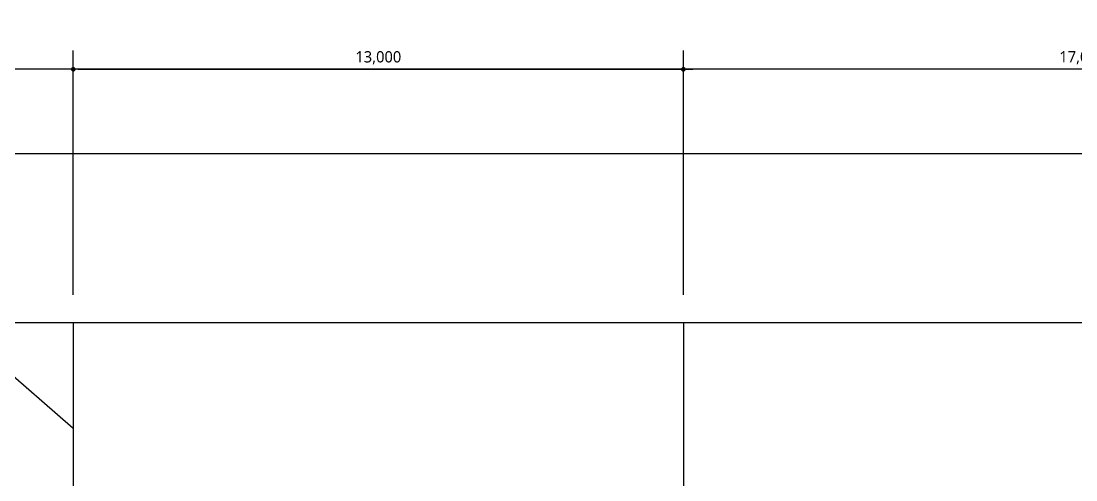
# Model space of a CAD drawing. Header units: millimetres. Extents: x 0 to 672800, y 0 to 118800.
# Drawn here: x 208338 to 230815, y 85650 to 95422 of the extents above; entities that cross this region are included whole.
import ezdxf

# ---------------------------------------------------------------- set-up
doc = ezdxf.new("R2010")
doc.units = ezdxf.units.MM
doc.header["$LTSCALE"] = 200
doc.linetypes.add('CEN-GAUN', pattern=[32.2, 30, -1, 0.2, -1])
doc.layers.get('DEFPOINTS').update_dxf_attribs({"color": 137})
doc.layers.add('CEN', color=1, linetype='CEN-GAUN')
doc.layers.add('check', color=61, linetype='Continuous', plot=False)
doc.styles.add('맑은고딕', font='malgun.ttf')
doc.dimstyles.new('CJAK', dxfattribs={"dimscale": 200, "dimtxt": 1.2, "dimasz": 0.5, "dimexe": 2, "dimexo": 3, "dimgap": 0.5, "dimtad": 1, "dimdec": 0, "dimzin": 1, "dimdsep": 46, "dimlunit": 6, "dimtxsty": '맑은고딕', "dimblk": 'CJDOT', "dimcen": 0.09, "dimdle": 1, "dimclrd": 256, "dimclre": 256, "dimclrt": 256, "dimadec": 0, "dimazin": 0, "dimtfac": 1, "dimtdec": 0, "dimtix": 1, "dimtmove": 2, "dimatfit": 3, "dimldrblk": 'CJDOT', "dimfxl": 1, "dimtolj": 1, "dimtzin": 1, "dimarcsym": 0})

# ---------------------------------------------------------------- blocks, each defined once
blk = doc.blocks.new('CJDOT')
blk.add_line((-2, 0), (2, 0))
at = {"const_width": 0.5}
blk.add_lwpolyline([(-0.25, 0, 1), (0.25, 0, 1)], format="xyb", close=True, dxfattribs=at)
blk = doc.blocks.new('*D489')
at = {"layer": 'check', "lineweight": -2, "transparency": 16777216}
for p, q in [((222450, 89595), (222450, 94795)), ((239450, 89595), (239450, 94795)), ((239350, 94395), (222550, 94395))]:
    blk.add_line(p, q, dxfattribs=at)
at = {"layer": 'DEFPOINTS', "color": 0, "transparency": 16777216}
for p in [(222450, 94395), (222450, 88995), (239450, 88995)]:
    blk.add_point(p, dxfattribs=at)
at = {"layer": 'check', "lineweight": -2, "transparency": 16777216, "xscale": 100, "yscale": 100, "zscale": 100, "rotation": 180}
blk.add_blockref('CJDOT', (222450, 94395), dxfattribs=at)
at = {"layer": 'check', "lineweight": -2, "transparency": 16777216, "xscale": 100, "yscale": 100, "zscale": 100}
blk.add_blockref('CJDOT', (239450, 94395), dxfattribs=at)
at = {"layer": 'check', "transparency": 16777216, "insert": (230950, 94640), "char_height": 240, "attachment_point": 5, "style": '맑은고딕'}
blk.add_mtext('\\A1;17,000', dxfattribs=at)
blk = doc.blocks.new('*D488')
at = {"layer": 'check', "lineweight": -2, "transparency": 16777216}
for p, q in [((209450, 89595), (209450, 94795)), ((222450, 89595), (222450, 94795)), ((209550, 94395), (222350, 94395))]:
    blk.add_line(p, q, dxfattribs=at)
at = {"layer": 'DEFPOINTS', "color": 0, "transparency": 16777216}
for p in [(222450, 94395), (209450, 88995), (222450, 88995)]:
    blk.add_point(p, dxfattribs=at)
at = {"layer": 'check', "lineweight": -2, "transparency": 16777216, "xscale": 100, "yscale": 100, "zscale": 100, "rotation": 180}
blk.add_blockref('CJDOT', (209450, 94395), dxfattribs=at)
at = {"layer": 'check', "lineweight": -2, "transparency": 16777216, "xscale": 100, "yscale": 100, "zscale": 100}
blk.add_blockref('CJDOT', (222450, 94395), dxfattribs=at)
at = {"layer": 'check', "transparency": 16777216, "insert": (215950, 94640), "char_height": 240, "attachment_point": 5, "style": '맑은고딕'}
blk.add_mtext('\\A1;13,000', dxfattribs=at)

msp = doc.modelspace()

# ---------------------------------------------------------------- linework, layer by layer
at = {"layer": 'CEN'}
for p, q in [((209450, 88994.9), (209450, 66441.6)), ((222450, 88994.9), (222450, 66441.6))]:
    msp.add_line(p, q, dxfattribs=at)
at = {"layer": 'DEFPOINTS'}
msp.add_line((209450, 86741.6), (177500, 114600), dxfattribs=at)
for points in [[(308215.1, 58594.9), (308215.1, 94394.9), (193050, 94394.9), (193050, 58594.9)], [(306415.1, 60394.9), (306415.1, 92594.9), (194850, 92594.9), (194850, 60394.9)], [(302815.1, 63994.9), (302815.1, 88994.9), (198450, 88994.9), (198450, 63994.9)]]:
    msp.add_lwpolyline(points, close=True, dxfattribs=at)

# ---------------------------------------------------------------- dimensions: what is measured, and where the dimension line sits
at = {"layer": 'check'}
dim = msp.add_linear_dim(base=(222450, 94394.9), p1=(209450, 88994.9), p2=(222450, 88994.9), dimstyle='CJAK', dxfattribs=at)
dim.commit()
dim.dimension.update_dxf_attribs({"geometry": '*D488', "text_midpoint": (215950, 94639.7)})
dim = msp.add_linear_dim(base=(222450, 94394.9), p1=(239450, 88994.9), p2=(222450, 88994.9), angle=180, dimstyle='CJAK', dxfattribs=at)
dim.commit()
dim.dimension.update_dxf_attribs({"geometry": '*D489', "text_midpoint": (230950, 94639.7)})

doc.saveas('drawing.dxf')
